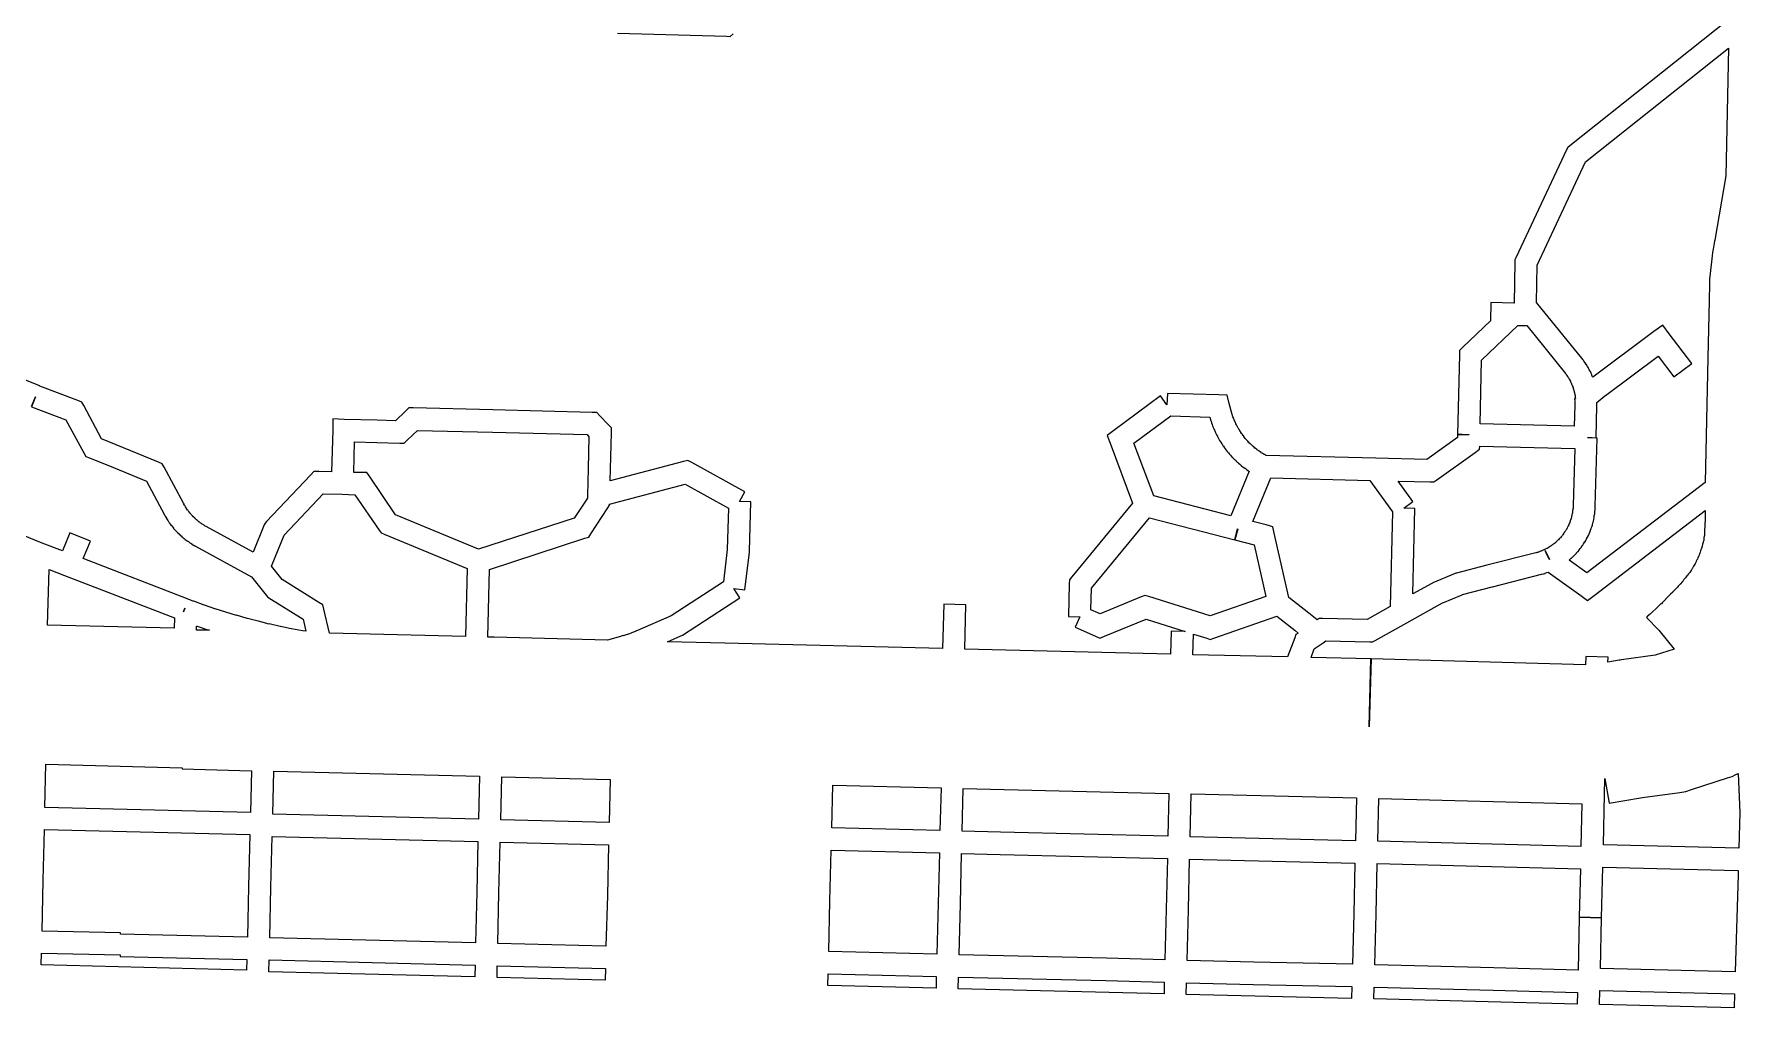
# Model space of a CAD drawing. Extents: x 0 to 1129, y 203 to 1017.
# Drawn here: x 363.7 to 450.1, y 757.7 to 807 of the extents above; entities that cross this region are included whole.
import ezdxf

# ---------------------------------------------------------------- set-up
doc = ezdxf.new("R2010")
doc.units = 0
doc.layers.get('0').update_dxf_attribs({"linetype": 'CONTINUOUS'})

msp = doc.modelspace()

# ---------------------------------------------------------------- linework, layer by layer
at = {"color": 1}
for points in [[(449.577562, 807.769649), (441.498962, 801.349093), (441.393117, 801.271482), (441.336673, 801.144482), (438.76845, 795.676426), (438.712006, 795.570593), (438.712006, 795.450649), (438.67674, 793.376315), (438.66974, 793.376315), (437.505562, 793.411593), (437.484339, 792.487315), (436.087339, 791.153804), (435.918006, 790.984471), (435.911007, 790.758693), (435.812207, 786.729959), (436.03094, 786.72296), (436.023941, 786.715961), (435.812252, 786.72296), (435.812252, 786.567738), (434.252985, 785.45296), (431.677719, 785.516449), (426.117941, 785.65756), (426.082652, 785.678783), (426.075653, 785.678783), (426.026275, 785.707005), (426.019276, 785.714004), (425.976965, 785.742227), (425.969966, 785.749226), (425.913522, 785.777448), (425.864144, 785.798671), (425.871143, 785.812895), (425.807655, 785.848162), (425.758254, 785.883428), (425.744256, 785.890427), (425.708967, 785.918649), (425.701968, 785.925649), (425.659635, 785.953871), (425.652636, 785.96087), (425.560925, 786.031425), (425.546926, 786.038425), (425.511637, 786.073691), (425.455193, 786.116024), (425.419926, 786.151313), (425.405928, 786.165312), (425.370639, 786.200601), (425.328328, 786.242934), (425.314104, 786.249933), (425.278838, 786.285222), (425.271839, 786.292221), (425.23655, 786.327488), (425.229551, 786.341486), (425.194284, 786.383819), (425.187285, 786.383819), (425.151996, 786.419086), (425.137998, 786.43331), (425.102731, 786.468576), (425.060375, 786.525021), (425.025109, 786.567354), (425.01811, 786.574353), (424.989887, 786.623731), (424.982888, 786.63073), (424.947599, 786.673041), (424.912333, 786.715397), (424.905334, 786.729395), (424.877111, 786.771751), (424.870112, 786.77875), (424.84189, 786.821083), (424.834891, 786.835081), (424.806669, 786.877415), (424.79967, 786.884414), (424.743225, 786.983169), (424.729227, 786.997393), (424.708004, 787.03266), (424.701005, 787.046658), (424.64456, 787.15248), (424.637561, 787.166704), (424.609339, 787.209015), (424.588116, 787.265459), (424.588116, 787.272458), (424.559894, 787.314791), (424.559894, 787.32879), (424.503449, 787.441679), (424.503449, 787.448678), (424.489451, 787.490988), (424.482452, 787.505212), (424.461229, 787.55459), (424.461229, 787.561589), (424.433007, 787.618034), (424.433007, 787.625033), (424.419008, 787.667366), (424.419008, 787.681364), (424.412009, 787.702587), (424.398011, 787.737854), (424.249833, 788.302298), (424.144011, 788.718587), (423.720678, 788.725586), (421.1101, 788.796142), (421.088876, 788.231698), (420.757277, 788.683253), (418.407765, 786.926409), (418.069099, 786.672409), (418.217277, 786.277297), (419.35321, 783.250475), (416.269943, 779.511031), (416.149988, 779.362853), (416.135989, 779.165297), (416.100723, 777.500186), (416.672212, 777.486188), (416.43939, 776.971121), (417.469478, 776.505455), (417.688212, 776.39961), (417.921034, 776.49841), (420.030656, 777.366232), (422.020323, 776.738277), (421.300656, 776.7595), (421.272434, 775.595344), (410.85139, 775.849344), (410.907834, 778.092988), (409.778945, 778.128278), (409.722501, 775.877567), (398.687612, 776.152722), (395.794811, 776.223278), (396.458056, 776.519611), (396.507434, 776.540834), (396.542723, 776.562057), (399.449612, 778.452946), (399.146212, 778.925679), (399.710656, 778.855101), (399.936434, 780.760124), (399.943433, 780.788346), (399.943433, 780.816568), (400.006944, 783.314212), (399.435433, 783.328436), (399.710611, 783.822303), (397.015389, 785.303992), (396.8249, 785.409814), (396.606166, 785.360436), (392.880833, 784.379703), (392.894831, 784.979414), (392.944209, 786.813858), (392.951208, 787.05377), (392.788942, 787.223103), (392.358541, 787.667592), (392.203319, 787.836925), (391.96343, 787.843924), (386.946942, 787.970902), (382.911164, 788.069702), (382.685386, 788.076701), (382.508986, 787.907368), (382.000986, 787.420546), (381.083764, 787.441769), (379.404541, 787.491146), (378.840097, 787.51237), (378.826099, 786.947925), (378.769654, 784.831258), (378.127587, 784.845257), (377.873587, 784.852256), (377.866588, 784.852256), (377.704299, 784.668789), (375.467699, 782.312256), (375.397144, 782.234633), (375.35481, 782.142922), (374.790366, 780.760034), (372.419699, 782.058256), (372.370299, 782.086478), (372.370299, 782.079479), (372.335033, 782.107701), (372.328034, 782.1147), (372.292745, 782.128698), (372.285745, 782.142922), (372.250479, 782.156921), (372.24348, 782.16392), (372.215258, 782.185143), (372.201034, 782.192142), (372.172811, 782.213365), (372.165812, 782.220364), (372.13759, 782.234362), (372.116367, 782.248361), (372.095144, 782.269584), (372.081146, 782.269584), (372.059922, 782.297806), (372.045924, 782.304805), (372.010635, 782.333027), (372.003636, 782.333027), (371.975414, 782.36125), (371.968415, 782.368249), (371.940193, 782.396471), (371.933193, 782.396471), (371.897904, 782.431737), (371.869682, 782.445736), (371.869682, 782.459734), (371.855684, 782.466733), (371.827462, 782.494955), (371.763973, 782.544355), (371.749749, 782.572578), (371.728526, 782.586576), (371.721527, 782.600574), (371.693305, 782.635841), (371.686305, 782.635841), (371.686305, 782.64284), (371.658083, 782.671062), (371.651084, 782.671062), (371.63686, 782.692285), (371.615637, 782.713508), (371.601639, 782.727506), (371.587641, 782.748729), (371.538263, 782.819308), (371.531264, 782.826307), (371.510041, 782.854529), (371.503042, 782.861528), (371.481818, 782.88975), (371.474819, 782.896749), (371.425442, 782.974349), (371.411218, 782.988573), (371.39722, 783.009796), (371.39722, 783.016795), (371.375996, 783.059106), (371.368997, 783.066105), (371.354773, 783.087328), (371.347774, 783.101552), (371.319552, 783.143863), (371.326551, 783.143863), (371.291285, 783.186219), (371.298284, 783.186219), (371.263017, 783.242663), (370.282284, 785.062974), (370.190573, 785.239374), (370.000062, 785.324041), (368.229128, 786.050752), (367.121395, 786.502308), (366.211239, 788.188597), (366.112462, 788.364974), (365.914906, 788.442597), (363.981684, 789.176374), (363.981684, 789.183374), (359.748351, 790.862618)], [(393.247677, 807.049474), (398.772188, 806.908363), (398.95561, 806.894252), (399.117899, 807.014196)], [(449.544734, 806.294778), (449.403622, 799.831889), (448.846222, 796.565167), (448.832224, 796.522833), (448.761668, 796.113611), (448.733446, 795.951333), (448.719448, 795.782), (448.613626, 794.871833), (448.578337, 794.589611), (448.571338, 794.307389), (448.564339, 793.5595), (448.564339, 793.510111), (448.493783, 790.610289), (448.493783, 790.60329), (448.352672, 784.288579), (442.369561, 779.723623), (441.473517, 780.358623), (441.501739, 780.386846), (441.515737, 780.393845), (441.515737, 780.400844), (441.572182, 780.457288), (441.586406, 780.457288), (441.635783, 780.506688), (441.642782, 780.520687), (441.65678, 780.527686), (441.713225, 780.591197), (441.727449, 780.591197), (441.727449, 780.598196), (441.783893, 780.661685), (441.840338, 780.718129), (441.847337, 780.732353), (441.854336, 780.739352), (441.91078, 780.802841), (441.91778, 780.802841), (441.974224, 780.859286), (441.974224, 780.87351), (441.981223, 780.880509), (442.030601, 780.943997), (442.030601, 780.950996), (442.044599, 780.957996), (442.093999, 781.021484), (442.093999, 781.028483), (442.093999, 781.035482), (442.150444, 781.098994), (442.150444, 781.105993), (442.157443, 781.119991), (442.199776, 781.176436), (442.199776, 781.190434), (442.242109, 781.260989), (442.256108, 781.267988), (442.263107, 781.274988), (442.305417, 781.345543), (442.305417, 781.352542), (442.340706, 781.423075), (442.347706, 781.437299), (442.347706, 781.444298), (442.397083, 781.514854), (442.397083, 781.521853), (442.404082, 781.528852), (442.439349, 781.599408), (442.439349, 781.606407), (442.474615, 781.691073), (442.474615, 781.698073), (442.481614, 781.698073), (442.509837, 781.768628), (442.516836, 781.775627), (442.516836, 781.782626), (442.552102, 781.867293), (442.552102, 781.874292), (442.552102, 781.881291), (442.587369, 781.958891), (442.587369, 781.973115), (442.615591, 782.043648), (442.615591, 782.050647), (442.643813, 782.128247), (442.643813, 782.14947), (442.650812, 782.156469), (442.66481, 782.234092), (442.66481, 782.241091), (442.693033, 782.311669), (442.693033, 782.332892), (442.693033, 782.339891), (442.714256, 782.417491), (442.714256, 782.431489), (442.728254, 782.509111), (442.735253, 782.516111), (442.735253, 782.537334), (442.742252, 782.614934), (442.742252, 782.621933), (442.763475, 782.699532), (442.763475, 782.713531), (442.763475, 782.72053), (442.770474, 782.798152), (442.770474, 782.805151), (442.770474, 782.819375), (442.777474, 782.904042), (442.791472, 782.981642), (442.791472, 782.99564), (442.791472, 783.009638), (442.791472, 783.080194), (442.791472, 783.087193), (442.883205, 786.544438), (442.403428, 786.565661), (442.840849, 786.551663), (442.876138, 788.188551), (442.876138, 788.195551), (442.876138, 788.20255), (442.876138, 788.273105), (442.876138, 788.350728), (443.278316, 788.689394), (443.306539, 788.703393), (445.973516, 790.700126), (446.777872, 789.641793), (447.680983, 790.326193), (446.537961, 791.829015), (446.206361, 792.266459), (445.754805, 791.934848), (442.664472, 789.627682), (442.657473, 789.64168), (442.657473, 789.648679), (442.622184, 789.733346), (442.622184, 789.740345), (442.586895, 789.817967), (442.586895, 789.824966), (442.579895, 789.838964), (442.544629, 789.916564), (442.530405, 789.923563), (442.530405, 789.930562), (442.488094, 790.001095), (442.488094, 790.015319), (442.445738, 790.085852), (442.445738, 790.092852), (442.438739, 790.099851), (442.403473, 790.170384), (442.389249, 790.177383), (442.38225, 790.191381), (442.339916, 790.261937), (442.339916, 790.268936), (442.332917, 790.275935), (442.28354, 790.34649), (442.27654, 790.353489), (442.227163, 790.424022), (442.227163, 790.438246), (442.213165, 790.445246), (442.170831, 790.508734), (442.163832, 790.508734), (442.163832, 790.515733), (442.121521, 790.579245), (442.107297, 790.579245), (442.107297, 790.586244), (440.040031, 793.140355), (440.040031, 793.147399), (439.807209, 793.41551), (439.842475, 795.306399), (442.297809, 800.541621), (449.544734, 806.294778)], [(438.869667, 792.247178), (439.321222, 792.240134), (441.219178, 789.890622), (441.226177, 789.876624), (441.26851, 789.834268), (441.310844, 789.777824), (441.317843, 789.770825), (441.346065, 789.728491), (441.353064, 789.707268), (441.388353, 789.664912), (441.395352, 789.657913), (441.423575, 789.608513), (441.430574, 789.594515), (441.458796, 789.552159), (441.465795, 789.530936), (441.494017, 789.481558), (441.529306, 789.425114), (441.536305, 789.41089), (441.557529, 789.361512), (441.564528, 789.347514), (441.59275, 789.29107), (441.585751, 789.29107), (441.606974, 789.234625), (441.620972, 789.220627), (441.63497, 789.171249), (441.641969, 789.150026), (441.663193, 789.100626), (441.663193, 789.093627), (441.677191, 789.037182), (441.68419, 789.023184), (441.705413, 788.973807), (441.705413, 788.959583), (441.719411, 788.903138), (441.719411, 788.88914), (441.740634, 788.832695), (441.740634, 788.818471), (441.747633, 788.762027), (441.747633, 788.755028), (441.768857, 788.705628), (441.768857, 788.684405), (441.775856, 788.635027), (441.775856, 788.620803), (441.782855, 788.55027), (441.740499, 788.543271), (441.747498, 788.493893), (441.740499, 788.493893), (441.747498, 788.423315), (441.747498, 788.416316), (441.747498, 788.366916), (441.747498, 788.338694), (441.747498, 788.275205), (441.747498, 788.211716), (441.747498, 788.204717), (441.726275, 787.146384), (436.956719, 787.266317), (437.034319, 790.490717), (438.869667, 792.247178)], [(363.565395, 788.139151), (363.76295, 788.625996), (363.572462, 788.125063), (365.308128, 787.461818), (366.225351, 785.789663), (366.324128, 785.613285), (366.507573, 785.542707), (367.798728, 785.013551), (369.386239, 784.357374), (370.303462, 782.656996), (370.303462, 782.649997), (370.31746, 782.621775), (370.331458, 782.607551), (370.338457, 782.600551), (370.338457, 782.586553), (370.366679, 782.537176), (370.373679, 782.530177), (370.401901, 782.480799), (370.4089, 782.4738), (370.4089, 782.466801), (370.437122, 782.42449), (370.444121, 782.410266), (370.479388, 782.360888), (370.486387, 782.353889), (370.549898, 782.255134), (370.556897, 782.248135), (370.556897, 782.234137), (370.592164, 782.191803), (370.592164, 782.184804), (370.599163, 782.184804), (370.634452, 782.12836), (370.64845, 782.12836), (370.719028, 782.036649), (370.726027, 782.022651), (370.761294, 781.980317), (370.768293, 781.973318), (370.768293, 781.966319), (370.810626, 781.916942), (370.845893, 781.874586), (370.860117, 781.867586), (370.867116, 781.867586), (370.902382, 781.825253), (370.937671, 781.789964), (370.944671, 781.768741), (370.965894, 781.761742), (371.043494, 781.684142), (371.050493, 781.670144), (371.092826, 781.634877), (371.092826, 781.627878), (371.106824, 781.627878), (371.149158, 781.585545), (371.191491, 781.543212), (371.19849, 781.543212), (371.247868, 781.493834), (371.254867, 781.493834), (371.254867, 781.486835), (371.304244, 781.451546), (371.353622, 781.409235), (371.360621, 781.409235), (371.402954, 781.373946), (371.409953, 781.373946), (371.409953, 781.366947), (371.459354, 781.33168), (371.466353, 781.33168), (371.473352, 781.317682), (371.515685, 781.296459), (371.529683, 781.282235), (371.572017, 781.246969), (371.579016, 781.246969), (371.586015, 781.239969), (371.635393, 781.211747), (371.642392, 781.211747), (371.684725, 781.176458), (371.691724, 781.176458), (371.691724, 781.169459), (371.748169, 781.141237), (371.755168, 781.134238), (371.811612, 781.106015), (371.818611, 781.106015), (371.860922, 781.070749), (371.867921, 781.070749), (374.711299, 779.518527), (375.452143, 778.587193), (375.515655, 778.502527), (375.593254, 778.453127), (377.321877, 777.373638), (377.470032, 776.752749), (377.300699, 776.780971), (377.2937, 776.780971), (376.7363, 776.886793), (376.7293, 776.886793), (376.186011, 776.999682), (376.164788, 776.999682), (375.607388, 777.133726), (375.607388, 777.119728), (375.064122, 777.260839), (375.057122, 777.260839), (374.506789, 777.40195), (374.49979, 777.40195), (373.949434, 777.564217), (373.949434, 777.557218), (373.413212, 777.719507), (373.406213, 777.719507), (372.869991, 777.895884), (372.855992, 777.895884), (372.326837, 778.072285), (372.319838, 778.072285), (371.783616, 778.276907), (371.783616, 778.269908), (371.50846, 778.37573), (366.181505, 780.435952), (366.548393, 781.324975), (365.504171, 781.748308), (365.130238, 780.83813), (364.107171, 781.226174), (364.107171, 781.219175), (357.799505, 783.808575)], [(421.280155, 787.661135), (423.262778, 787.60469), (423.319222, 787.421291), (423.319222, 787.414292), (423.326221, 787.400294), (423.34022, 787.329738), (423.354444, 787.31574), (423.354444, 787.308741), (423.375667, 787.238185), (423.375667, 787.231186), (423.403889, 787.16063), (423.432111, 787.090075), (423.43911, 787.083076), (423.467332, 787.012498), (423.467332, 786.998499), (423.474332, 786.9915), (423.530776, 786.857456), (423.537775, 786.857456), (423.537775, 786.850457), (423.565997, 786.786946), (423.572996, 786.779946), (423.572996, 786.772947), (423.608286, 786.709436), (423.608286, 786.702437), (423.643552, 786.638948), (423.643552, 786.631949), (423.650551, 786.62495), (423.721129, 786.490906), (423.756396, 786.420328), (423.763395, 786.413329), (423.777619, 786.39933), (423.848152, 786.279375), (423.855151, 786.272375), (423.897484, 786.208887), (423.897484, 786.201888), (423.939818, 786.138376), (423.953816, 786.131377), (423.989082, 786.074933), (423.996081, 786.067934), (423.996081, 786.060935), (424.038415, 786.00449), (424.038415, 785.997491), (424.045414, 785.997491), (424.094814, 785.934002), (424.094814, 785.927003), (424.144214, 785.870559), (424.144214, 785.86356), (424.200659, 785.800048), (424.250036, 785.750671), (424.250036, 785.743672), (424.29237, 785.687227), (424.306368, 785.680228), (424.313367, 785.673229), (424.355678, 785.616785), (424.362677, 785.616785), (424.412054, 785.567384), (424.419054, 785.553386), (424.468431, 785.504009), (424.468431, 785.497009), (424.482655, 785.497009), (424.532033, 785.440565), (424.539032, 785.433566), (424.595476, 785.391255), (424.595476, 785.377031), (424.644854, 785.327654), (424.658852, 785.327654), (424.665851, 785.320654), (424.715251, 785.271277), (424.715251, 785.264278), (424.77874, 785.221967), (424.77874, 785.214968), (424.835185, 785.16559), (424.842184, 785.158591), (424.849183, 785.158591), (424.962072, 785.059813), (424.97607, 785.059813), (424.983069, 785.052814), (425.032447, 785.010458), (425.046671, 785.010458), (425.103115, 784.968148), (425.117113, 784.953924), (425.173558, 784.911613), (425.237069, 784.869257), (425.244068, 784.869257), (425.258066, 784.862258), (424.3338, 782.60448), (420.417978, 783.62048), (419.416066, 786.280413), (421.280155, 787.661135)], [(383.123711, 786.927357), (386.919622, 786.84269), (391.710333, 786.729801), (391.802067, 786.609891), (391.766778, 785.008246), (391.738556, 783.646535), (391.738556, 783.491313), (391.061222, 782.482402), (386.221111, 780.908979), (382.016, 782.658757), (380.717778, 784.55669), (380.548444, 784.796624), (380.259178, 784.796624), (379.899333, 784.803623), (379.9346, 786.348801), (381.056444, 786.320579), (382.2206, 786.292357), (382.453444, 786.292357), (382.622778, 786.454646), (383.123711, 786.927357)], [(436.054511, 786.722712), (436.379044, 786.715713), (436.379044, 786.708714), (436.054511, 786.715713), (436.054511, 786.722712)], [(436.936444, 786.137112), (441.748333, 786.017156), (441.663667, 783.131468), (441.663667, 783.117244), (441.663667, 783.067844), (441.663667, 783.046621), (441.663667, 782.997243), (441.663667, 782.990244), (441.656668, 782.933799), (441.656668, 782.919575), (441.642669, 782.870175), (441.642669, 782.856177), (441.63567, 782.799733), (441.63567, 782.792734), (441.628671, 782.743356), (441.621672, 782.715134), (441.607674, 782.658689), (441.600675, 782.609266), (441.593676, 782.581044), (441.586676, 782.538734), (441.586676, 782.531734), (441.565453, 782.47529), (441.558454, 782.461292), (441.551455, 782.404847), (441.551455, 782.397848), (441.537457, 782.397848), (441.523459, 782.341404), (441.523459, 782.334405), (441.502236, 782.285027), (441.495236, 782.263804), (441.481238, 782.221471), (441.46724, 782.214471), (441.453242, 782.158027), (441.446243, 782.151028), (441.42502, 782.094583), (441.41802, 782.087584), (441.396797, 782.045228), (441.389798, 782.045228), (441.361576, 781.98174), (441.354577, 781.967742), (441.326355, 781.911297), (441.305132, 781.868964), (441.283908, 781.840742), (441.255686, 781.805475), (441.255686, 781.798476), (441.22042, 781.756143), (441.213421, 781.742144), (441.185198, 781.699811), (441.178199, 781.685813), (441.142933, 781.636435), (441.135934, 781.629436), (441.107711, 781.594147), (441.100712, 781.580149), (441.058379, 781.530749), (441.023113, 781.488415), (441.001889, 781.474417), (440.966623, 781.439151), (440.924267, 781.38975), (440.917268, 781.382751), (440.882001, 781.347462), (440.825557, 781.298085), (440.818558, 781.298085), (440.783269, 781.248684), (440.769271, 781.241685), (440.733982, 781.213463), (440.719983, 781.206464), (440.67765, 781.171175), (440.670651, 781.164176), (440.62834, 781.128909), (440.614116, 781.128909), (440.571805, 781.09362), (440.557581, 781.086621), (440.522315, 781.058399), (440.501092, 781.0514), (440.458781, 781.023178), (440.437558, 781.016178), (440.395225, 780.987956), (440.388225, 780.980957), (440.345915, 780.952735), (440.331691, 780.945736), (440.282313, 780.924513), (440.275314, 780.917514), (440.225936, 780.889291), (440.225936, 780.89629), (440.211938, 780.889291), (440.190715, 780.882292), (440.155449, 780.861069), (440.106048, 780.839846), (440.084825, 780.825848), (440.042492, 780.81185), (440.021269, 780.81185), (440.021269, 780.80485), (439.978958, 780.790852), (439.964734, 780.783853), (439.90829, 780.769855), (439.90129, 780.769855), (439.858957, 780.748632), (439.830735, 780.741633), (439.795446, 780.734634), (439.774223, 780.734634), (437.297734, 780.106678), (437.290735, 780.106678), (435.766735, 779.697456), (435.731446, 779.690457), (435.696179, 779.676233), (434.56729, 779.203522), (434.539068, 779.196522), (434.503802, 779.182524), (433.55129, 778.646302), (433.657135, 782.978391), (433.092691, 782.992615), (433.55129, 783.324214), (432.796335, 784.36137), (434.426179, 784.326103), (434.609624, 784.319104), (434.757802, 784.431993), (436.698068, 785.814882), (436.930913, 785.977148), (436.936444, 786.137112)], [(396.684511, 784.210844), (398.871711, 782.997288), (398.815266, 780.901799), (398.624778, 779.257844), (395.978956, 777.536288), (394.264444, 776.795444), (394.165667, 776.753133), (394.158668, 776.746134), (394.066957, 776.710845), (393.968179, 776.675578), (393.946956, 776.66158), (393.862289, 776.626291), (393.85529, 776.626291), (393.756512, 776.591024), (393.749513, 776.591024), (393.650713, 776.555758), (393.643714, 776.555758), (393.544936, 776.520469), (393.544936, 776.534467), (393.446158, 776.499201), (393.43216, 776.499201), (393.410937, 776.484977), (393.403938, 776.484977), (392.74776, 776.301555), (387.00456, 776.44971), (386.679982, 776.456709), (386.764649, 779.885732), (391.604782, 781.466176), (391.795271, 781.529665), (391.901093, 781.698998), (392.768938, 783.004265), (392.853604, 783.145376), (392.853604, 783.194776), (396.684511, 784.210844)], [(426.346067, 784.521469), (431.362556, 784.394469), (432.519667, 782.806958), (432.399711, 778.00918), (431.228511, 777.353024), (428.977778, 777.402425), (428.794333, 777.409424), (428.695556, 777.338868), (428.272222, 777.670468), (427.270333, 778.467757), (426.529489, 781.720379), (426.458956, 782.051979), (426.120289, 782.143713), (425.442956, 782.32009), (426.346067, 784.521469)], [(378.347111, 783.710227), (379.306667, 783.696228), (379.948734, 783.675005), (381.176378, 781.882894), (381.275178, 781.741783), (381.430378, 781.678272), (385.635489, 779.935561), (385.550822, 776.485383), (378.657556, 776.654716), (378.375333, 777.868272), (378.318889, 778.09405), (378.121333, 778.214005), (376.265711, 779.371116), (375.722444, 780.055517), (376.371556, 781.628894), (378.347111, 783.710227)], [(420.200667, 782.503535), (424.525711, 781.388757), (424.666822, 781.93909), (424.673821, 781.932091), (424.525643, 781.388825), (425.513421, 781.134825), (426.099043, 778.524269), (423.276821, 777.536491), (420.172377, 778.517202), (419.974821, 778.573647), (419.777266, 778.496047), (417.709999, 777.635269), (417.237266, 777.846936), (417.265488, 778.933491), (420.200667, 782.503535)], [(448.352333, 782.870424), (448.359332, 782.531757), (448.359332, 782.44709), (448.33111, 781.81209), (448.33111, 781.755646), (448.33111, 781.734423), (448.33111, 781.720425), (448.324111, 781.649846), (448.324111, 781.642847), (448.324111, 781.628849), (448.317112, 781.607626), (448.295889, 781.501781), (448.28889, 781.424159), (448.281891, 781.36067), (448.267892, 781.332448), (448.267892, 781.31845), (448.260893, 781.283161), (448.253894, 781.247894), (448.225672, 781.170272), (448.19745, 781.071517), (448.190451, 781.008005), (448.183452, 780.979783), (448.176452, 780.965785), (448.127075, 780.831718), (448.105852, 780.754118), (448.091628, 780.725896), (448.084629, 780.697674), (448.07763, 780.690675), (448.049407, 780.613075), (448.035183, 780.577786), (448.01396, 780.535475), (448.01396, 780.521251), (448.006961, 780.521251), (447.985738, 780.471873), (447.964515, 780.415429), (447.964515, 780.401431), (447.943292, 780.380208), (447.908025, 780.302608), (447.879803, 780.239097), (447.872804, 780.225098), (447.858806, 780.189809), (447.830583, 780.147476), (447.830583, 780.133478), (447.774139, 780.048811), (447.696517, 779.921811), (447.689518, 779.907813), (447.661295, 779.872524), (447.576629, 779.738479), (447.520184, 779.667924), (447.470784, 779.597368), (447.470784, 779.590369), (447.442562, 779.555103), (447.435563, 779.555103), (447.365007, 779.456325), (447.28034, 779.371658), (447.238007, 779.315214), (447.202741, 779.272881), (447.082785, 779.138814), (447.047496, 779.096503), (446.984007, 779.032992), (446.948741, 778.990658), (446.871118, 778.913036), (446.842896, 778.877769), (446.744118, 778.771925), (446.715896, 778.743703), (446.603007, 778.630814), (446.567718, 778.595547), (446.461896, 778.496769), (446.356074, 778.383881), (446.349075, 778.362657), (446.222075, 778.242702), (446.200852, 778.214479), (446.179629, 778.193256), (446.137295, 778.1509), (446.130296, 778.143901), (446.116072, 778.136902), (446.031406, 778.052236), (445.890294, 777.925213), (445.862072, 777.896991), (445.713917, 777.762946), (445.643361, 777.692391), (445.572806, 777.628902), (445.516361, 777.579502), (445.509362, 777.572503), (445.438784, 777.516058), (445.445783, 777.509059), (445.389339, 777.445548), (446.003161, 776.817615), (446.779294, 775.851015), (445.819739, 775.547615), (444.112272, 775.300659), (444.055827, 775.29366), (444.00645, 775.286661), (443.427894, 775.187861), (443.434893, 775.434816), (442.306004, 775.470083), (442.299005, 775.060883), (431.43345, 775.357194), (431.341739, 771.914083), (431.426406, 775.357194), (428.392494, 775.427772), (428.554783, 775.865194), (428.999294, 776.175638), (429.133339, 776.274439), (431.362894, 776.225039), (431.511072, 776.218039), (431.645116, 776.295639), (433.239672, 777.177595), (435.045894, 778.193595), (435.059892, 778.193595), (436.054737, 778.602795), (436.068735, 778.617019), (437.57158, 779.01213), (437.578579, 779.01213), (440.069179, 779.640063), (440.076178, 779.640063), (440.146756, 779.661286), (440.160754, 779.661286), (440.167753, 779.661286), (440.25242, 779.689508), (440.259419, 779.696507), (440.337019, 779.72473), (440.344018, 779.72473), (440.407507, 779.745953), (442.058507, 778.567664), (442.397174, 778.320708), (442.728773, 778.574708), (448.352333, 782.870424)], [(440.245489, 780.852602), (440.478333, 780.394003), (440.471334, 780.387004), (440.330223, 780.64807), (440.245489, 780.852602)], [(364.454734, 779.878936), (365.237889, 779.582602), (370.811778, 777.437714), (370.79778, 776.908536), (364.384268, 777.070825), (364.454734, 779.878936)], [(371.340956, 777.93158), (371.270378, 777.734024), (371.263378, 777.734024), (371.340956, 777.93158)], [(371.933622, 777.02156), (371.954846, 777.014561), (371.961845, 777.014561), (372.505111, 776.82405), (372.519109, 776.82405), (372.589665, 776.802826), (371.926443, 776.816825), (371.933622, 777.02156)], [(426.656511, 777.515426), (427.580778, 776.788693), (427.736, 776.661693), (427.623111, 776.584093), (427.566667, 776.428848), (427.192734, 775.455204), (422.402, 775.568093), (422.430222, 776.612315), (423.107556, 776.400626), (423.283933, 776.344182), (423.460333, 776.407693), (426.656511, 777.515426)], [(364.299489, 770.015405), (371.192778, 769.839027), (371.192778, 769.782583), (374.720556, 769.690849), (374.664111, 767.581249), (364.250111, 767.835249), (364.299489, 770.015405)], [(375.849444, 769.662672), (386.263444, 769.408672), (386.214067, 767.228494), (375.793, 767.489561), (375.849444, 769.662672)], [(387.392333, 769.38045), (392.881556, 769.239339), (392.825111, 767.066228), (387.342956, 767.200272), (387.392333, 769.38045)], [(450.031556, 769.542716), (450.116222, 767.567161), (450.059778, 765.768005), (443.201778, 765.937339), (443.258222, 768.505561), (443.279445, 769.288716), (443.491089, 768.046938), (445.078601, 768.315072), (445.184423, 768.336295), (447.075312, 768.590295), (447.371668, 768.632629), (447.660934, 768.731406), (449.495378, 769.324073), (449.721156, 769.394629), (449.918712, 769.493406), (450.031556, 769.542716)], [(404.1634, 768.957116), (409.645556, 768.823072), (409.589111, 766.657005), (404.114, 766.791072), (404.1634, 768.957116)], [(410.774444, 768.79485), (421.188444, 768.54085), (421.139044, 766.374783), (412.665333, 766.579383), (410.718, 766.628783), (410.774444, 768.79485)], [(422.317333, 768.512628), (427.242111, 768.392672), (430.699333, 768.315072), (430.642889, 766.141961), (422.267933, 766.346561), (422.317333, 768.512628)], [(431.828222, 768.28685), (442.115222, 768.018716), (442.065845, 765.852672), (431.771778, 766.113739), (431.828222, 768.28685)], [(364.221889, 766.706428), (374.635889, 766.452428), (374.565333, 763.820695), (374.508889, 761.259539), (368.081266, 761.407695), (368.081266, 761.471183), (364.101933, 761.569984), (364.158378, 764.14525), (364.221889, 766.706428)], [(375.764778, 766.360266), (386.185845, 766.099199), (386.122333, 763.538043), (386.065889, 760.969821), (375.637778, 761.230888), (375.694222, 763.792043), (375.764778, 766.360266)], [(387.314734, 766.070977), (392.796889, 765.936932), (392.740444, 763.36871), (392.669889, 760.807555), (387.194778, 760.941599), (387.251222, 763.509821), (387.314734, 766.070977)], [(404.085778, 765.661777), (409.560889, 765.52771), (409.504444, 762.959488), (409.433889, 760.391266), (403.958778, 760.525332), (404.015222, 763.093555), (404.085778, 765.661777)], [(410.689778, 765.499488), (412.644155, 765.450088), (421.110822, 765.245488), (421.047333, 762.670221), (420.983845, 760.109043), (418.020511, 760.186666), (410.562778, 760.363043), (410.633333, 762.93831), (410.689778, 765.499488)], [(422.239711, 765.217378), (430.614667, 765.012779), (430.558222, 762.444556), (430.487667, 759.883378), (425.485266, 759.996267), (422.112734, 760.080934), (422.176222, 762.649156), (422.239711, 765.217378)], [(431.743556, 764.984556), (442.044667, 764.72349), (441.981178, 762.275223), (443.110067, 762.239934), (443.173556, 764.808156), (450.031556, 764.638823), (450.024556, 764.420112), (449.876378, 759.509445), (443.046601, 759.678779), (443.110112, 762.239934), (441.981223, 762.268156), (441.917712, 759.587045), (437.649089, 759.699934), (431.616601, 759.855156), (431.687156, 762.416334), (431.743556, 764.984556)], [(364.073711, 760.440937), (368.053044, 760.35627), (368.053044, 760.278648), (374.480667, 760.130492), (374.466668, 759.59427), (364.059735, 759.84827), (364.073711, 760.440937)], [(375.609556, 760.10227), (386.037667, 759.841203), (386.023668, 759.248537), (375.595557, 759.502537), (375.609556, 760.10227)], [(387.166556, 759.812936), (392.641667, 759.678892), (392.627668, 759.079158), (387.152557, 759.220269), (387.166556, 759.812936)], [(403.930556, 759.396669), (409.405667, 759.262602), (409.391668, 758.669936), (403.916557, 758.804003), (403.930556, 759.396669)], [(410.534556, 759.234335), (417.992289, 759.057958), (420.955622, 758.980335), (420.941398, 758.387668), (410.520354, 758.641668), (410.534556, 759.234335)], [(422.084511, 758.952068), (425.457044, 758.867401), (430.459444, 758.754512), (430.445446, 758.154801), (422.07049, 758.359401), (422.084511, 758.952068)], [(431.588333, 758.726403), (437.620822, 758.571181), (441.889444, 758.458292), (441.875446, 757.865625), (431.574335, 758.126692), (431.588333, 758.726403)], [(443.018333, 758.55007), (449.848111, 758.380737), (449.834113, 757.675182), (442.997291, 757.844515), (443.018333, 758.55007)]]:
    msp.add_lwpolyline(points, dxfattribs=at)

doc.saveas('drawing.dxf')
